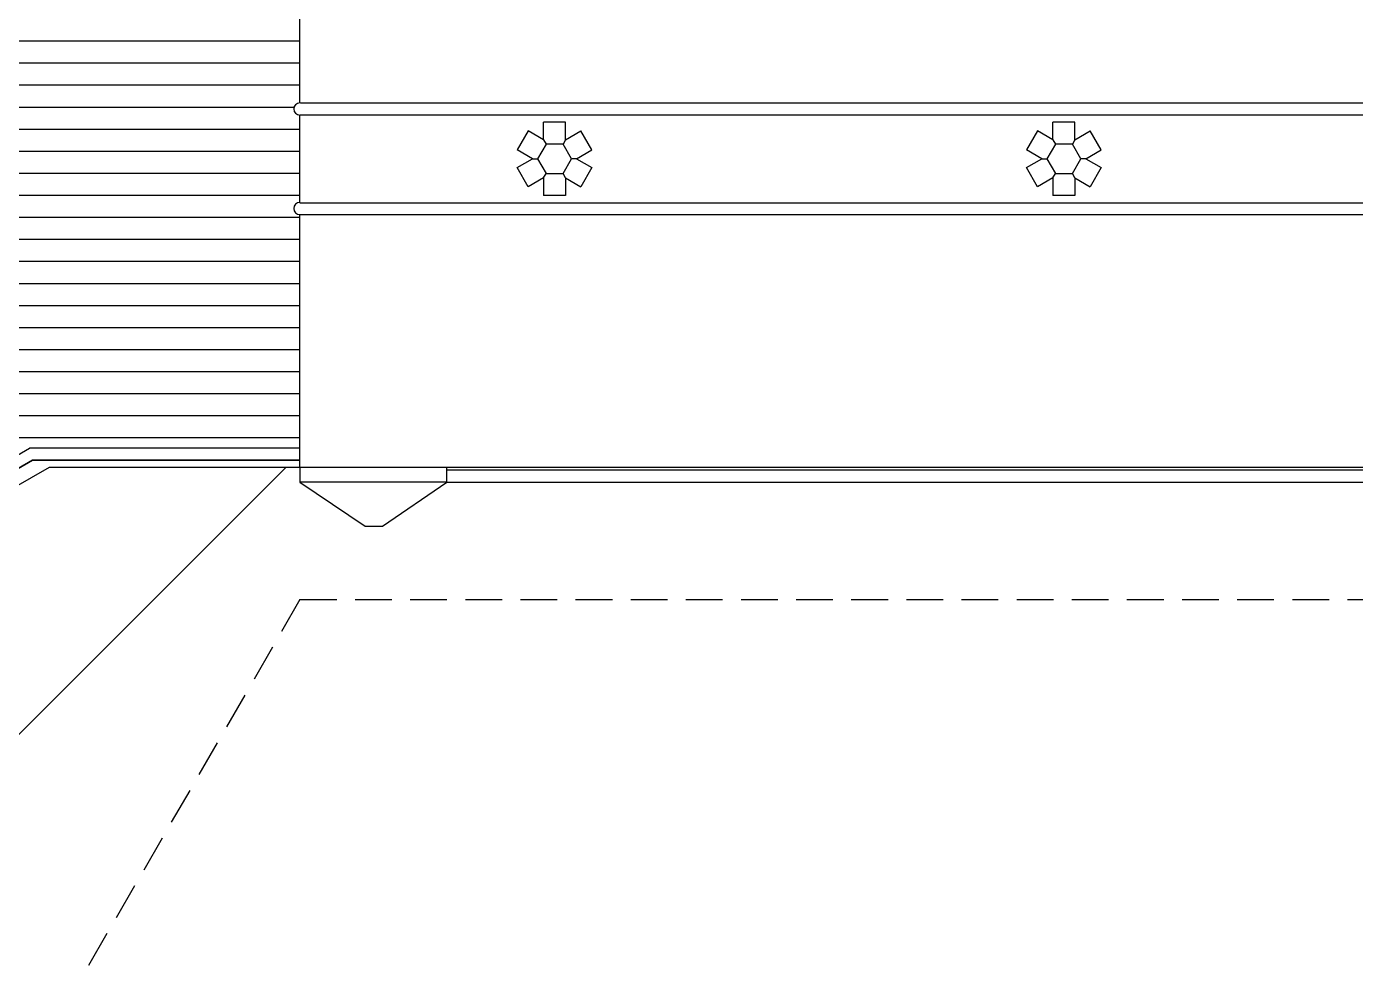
# Model space of a CAD drawing. Header units: millimetres. Extents: x 2686 to 2939, y 1294 to 1441.
# Drawn here: x 2800.63 to 2809.67, y 1321.06 to 1327.4 of the extents above; entities that cross this region are included whole.
import ezdxf

# ---------------------------------------------------------------- set-up
doc = ezdxf.new("R2010")
doc.units = ezdxf.units.MM
doc.linetypes.add('HIDDEN', pattern=[0.375, 0.25, -0.125])
for name, color, linetype in [('AR-CORRIMAO-guardacorpo-V1', 64, 'Continuous'), ('AR-CORRIMAO-V1', 52, 'Continuous'), ('AR-ESTC', 3, 'Continuous'), ('AR-ESTMA-C', 1, 'Continuous'), ('ar-piso-tabua', 1, 'Continuous'), ('AR-PISO-V', 1, 'Continuous'), ('AR-PISO-V1', 1, 'Continuous'), ('AR-PROJ', 1, 'HIDDEN'), ('PLAT-CONG', 7, 'Continuous')]:
    doc.layers.add(name, color=color, linetype=linetype)

# ---------------------------------------------------------------- blocks, each defined once
blk = doc.blocks.new('pilar15')
at = {"layer": 'AR-ESTMA-C'}
for p, q in [((-0.179, 0.19), (-0.254, 0.06)), ((-0.075, 0.1299), (-0.179, 0.19)), ((0.075, 0.25), (-0.075, 0.25)), ((-0.075, 0.1299), (-0.075, 0.25)), ((0.075, 0.1299), (0.075, 0.25)), ((0.075, 0.1299), (0.179, 0.19)), ((0.254, 0.06), (0.179, 0.19)), ((-0.075, 0.1299), (-0.0577, 0.1)), ((0.075, 0.1299), (0.0577, 0.1)), ((-0.15, 0), (-0.254, 0.06)), ((-0.254, -0.06), (-0.15, 0)), ((-0.15, 0), (-0.1155, 0)), ((0.15, 0), (0.1155, 0)), ((0.15, 0), (0.254, 0.06)), ((0.15, 0), (0.254, -0.06)), ((-0.179, -0.19), (-0.254, -0.06)), ((0.254, -0.06), (0.179, -0.19)), ((-0.075, -0.1299), (-0.179, -0.19)), ((-0.075, -0.1299), (-0.0577, -0.1)), ((-0.075, -0.1299), (-0.075, -0.25)), ((0.075, -0.1299), (0.0577, -0.1)), ((0.075, -0.1299), (0.179, -0.19)), ((0.075, -0.1299), (0.075, -0.25)), ((0.075, -0.25), (-0.075, -0.25))]:
    blk.add_line(p, q, dxfattribs=at)
blk.add_lwpolyline([(0.0577, 0.1), (-0.0577, 0.1), (-0.1155, 0), (-0.0577, -0.1), (0.0577, -0.1), (0.1155, 0)], close=True, dxfattribs=at)
blk = doc.blocks.new('A$C5F2C59A8')
at = {"layer": 'AR-CORRIMAO-guardacorpo-V1', "ltscale": 0.25}
for p, q in [((20.4309, 15.6801), (45.7011, 15.6801)), ((20.4263, 15.6001), (45.7811, 15.6001))]:
    blk.add_line(p, q, dxfattribs=at)
blk.add_arc((20.4263, 15.6388), 0.0415, 89.99942, 269.9938, dxfattribs=at)
at = {"layer": 'AR-CORRIMAO-V1'}
for p, q in [((20.4263, 15.0001), (46.407, 15.0001)), ((20.4263, 14.9201), (46.407, 14.9201)), ((17.3129, 12.5949), (18.5862, 13.3301)), ((20.4263, 13.3301), (18.5862, 13.3301)), ((17.2897, 12.4892), (18.6076, 13.2501)), ((18.6076, 13.2501), (20.4263, 13.2501)), ((33.4263, 13.1801), (21.4263, 13.1801)), ((21.4263, 13.1001), (33.4263, 13.1001))]:
    blk.add_line(p, q, dxfattribs=at)
blk.add_arc((20.4263, 14.9616), 0.0415, 89.99942, 269.9938, dxfattribs=at)
at = {"layer": 'AR-ESTC', "ltscale": 0.25}
for p, q in [((21.4263, 13.2), (20.4263, 13.2)), ((20.4263, 13.2), (20.4263, 13.1)), ((21.4263, 13.1), (21.4263, 13.2)), ((21.4263, 13.1), (20.4263, 13.1)), ((20.4263, 13.1), (20.869, 12.8)), ((20.9874, 12.8), (21.4263, 13.1)), ((20.869, 12.8), (20.9874, 12.8))]:
    blk.add_line(p, q, dxfattribs=at)
at = {"layer": 'ar-piso-tabua'}
for p, q in [((20.4263, 16.1), (9.8301, 16.1)), ((20.4263, 15.95), (9.8301, 15.95)), ((20.4263, 15.8), (9.8301, 15.8)), ((20.3863, 15.65), (9.8301, 15.65)), ((20.4263, 15.5), (9.8301, 15.5)), ((20.4263, 15.35), (9.8301, 15.35)), ((20.4263, 15.2), (9.8301, 15.2)), ((20.4263, 15.05), (9.8301, 15.05)), ((20.4263, 14.9), (9.8301, 14.9)), ((20.4263, 14.75), (9.8301, 14.75)), ((20.4263, 14.6), (9.9139, 14.6)), ((20.4263, 14.45), (9.9263, 14.45)), ((20.4263, 14.3), (9.8301, 14.3)), ((20.4263, 14.15), (9.8301, 14.15)), ((20.4263, 14), (9.8301, 14)), ((20.4263, 13.85), (9.8301, 13.85)), ((20.4263, 13.7), (9.8301, 13.7)), ((20.4263, 13.55), (9.8301, 13.55)), ((20.4263, 13.4), (9.8301, 13.4))]:
    blk.add_line(p, q, dxfattribs=at)
at = {"layer": 'AR-PISO-V'}
blk.add_line((17.0622, 9.9319), (20.3304, 13.2001), dxfattribs=at)
at = {"layer": 'AR-PISO-V1'}
for p, q in [((20.4263, 15.6803), (20.4263, 17.4001)), ((20.4263, 15.15), (20.4263, 15.5973)), ((20.4263, 15.0001), (20.4263, 15.15)), ((20.4263, 13.2), (20.4263, 14.9201)), ((18.721, 13.2001), (17.2845, 12.3707)), ((20.4263, 13.2001), (18.721, 13.2001)), ((47.5247, 13.2001), (20.4263, 13.2))]:
    blk.add_line(p, q, dxfattribs=at)
at = {"layer": 'AR-PROJ'}
blk.add_line((20.4263, 12.3), (48.1391, 12.3), dxfattribs=at)
blk.add_lwpolyline([(20.4263, 12.3), (18.6942, 9.3), (18.6942, 5.7582), (21.4051, 5.7582)], dxfattribs=at)
at = {"layer": 'AR-ESTMA-C', "ltscale": 0.25}
for p in [(22.1583, 15.3001), (25.6224, 15.3001)]:
    blk.add_blockref('pilar15', p, dxfattribs=at)
blk = doc.blocks.new('A$C63644613')
at = {"layer": 'AR-CORRIMAO-guardacorpo-V1', "ltscale": 0.25}
for p, q in [((15.5809, 9.9219), (40.8511, 9.9219)), ((15.5763, 9.8419), (40.9311, 9.8419))]:
    blk.add_line(p, q, dxfattribs=at)
blk.add_arc((15.5763, 9.8806), 0.0415, 89.99942, 269.9938, dxfattribs=at)
at = {"layer": 'AR-CORRIMAO-V1'}
for p, q in [((15.5763, 9.2419), (41.5571, 9.2419)), ((15.5763, 9.1619), (41.5571, 9.1619)), ((12.4629, 6.8368), (13.7362, 7.5719)), ((15.5763, 7.5719), (13.7362, 7.5719)), ((12.4398, 6.731), (13.7577, 7.4919)), ((13.7577, 7.4919), (15.5763, 7.4919)), ((28.5763, 7.4219), (16.5763, 7.4219)), ((16.5763, 7.3419), (28.5763, 7.3419))]:
    blk.add_line(p, q, dxfattribs=at)
blk.add_arc((15.5763, 9.2034), 0.0415, 89.99942, 269.9938, dxfattribs=at)
at = {"layer": 'AR-ESTC', "ltscale": 0.25}
for p, q in [((16.5763, 7.4419), (15.5763, 7.4419)), ((15.5763, 7.4419), (15.5763, 7.3419)), ((16.5763, 7.3419), (16.5763, 7.4419)), ((16.5763, 7.3419), (15.5763, 7.3419)), ((15.5763, 7.3419), (16.019, 7.0419)), ((16.1375, 7.0419), (16.5763, 7.3419)), ((16.019, 7.0419), (16.1375, 7.0419))]:
    blk.add_line(p, q, dxfattribs=at)
at = {"layer": 'ar-piso-tabua'}
for p, q in [((15.5763, 10.3419), (4.9802, 10.3419)), ((15.5763, 10.1919), (4.9802, 10.1919)), ((15.5763, 10.0419), (4.9802, 10.0419)), ((15.5364, 9.8919), (4.9802, 9.8919)), ((15.5763, 9.7419), (4.9802, 9.7419)), ((15.5763, 9.5919), (4.9802, 9.5919)), ((15.5763, 9.4419), (4.9802, 9.4419)), ((15.5763, 9.2919), (4.9802, 9.2919)), ((15.5763, 9.1419), (4.9802, 9.1419)), ((15.5763, 8.9919), (4.9802, 8.9919)), ((15.5763, 8.8419), (5.0639, 8.8419)), ((15.5763, 8.6919), (5.0763, 8.6919)), ((15.5763, 8.5419), (4.9802, 8.5419)), ((15.5763, 8.3919), (4.9802, 8.3919)), ((15.5763, 8.2419), (4.9802, 8.2419)), ((15.5763, 8.0919), (4.9802, 8.0919)), ((15.5763, 7.9419), (4.9802, 7.9419)), ((15.5763, 7.7919), (4.9802, 7.7919)), ((15.5763, 7.6419), (4.9802, 7.6419))]:
    blk.add_line(p, q, dxfattribs=at)
at = {"layer": 'AR-PISO-V'}
blk.add_line((12.2122, 4.1737), (15.4804, 7.4419), dxfattribs=at)
at = {"layer": 'AR-PISO-V1'}
for p, q in [((15.5763, 9.9221), (15.5763, 11.6419)), ((15.5763, 9.3919), (15.5763, 9.8391)), ((15.5763, 9.2419), (15.5763, 9.3919)), ((15.5763, 7.4419), (15.5763, 9.1619)), ((13.8711, 7.4419), (12.4346, 6.6125)), ((15.5763, 7.4419), (13.8711, 7.4419)), ((42.6748, 7.4419), (15.5763, 7.4419))]:
    blk.add_line(p, q, dxfattribs=at)
at = {"layer": 'AR-PROJ'}
blk.add_line((15.5763, 6.5419), (43.2891, 6.5419), dxfattribs=at)
blk.add_lwpolyline([(15.5763, 6.5419), (13.8443, 3.5419), (13.8443, 0), (16.5552, 0)], dxfattribs=at)
at = {"layer": 'AR-ESTMA-C', "ltscale": 0.25}
for p in [(17.3084, 9.5419), (20.7725, 9.5419)]:
    blk.add_blockref('pilar15', p, dxfattribs=at)
blk = doc.blocks.new('A$C53EB3577')
at = {"layer": 'AR-CORRIMAO-guardacorpo-V1', "ltscale": 0.25}
for p, q in [((15.5809, 18.38), (40.8511, 18.38)), ((15.5763, 18.3), (40.9311, 18.3))]:
    blk.add_line(p, q, dxfattribs=at)
blk.add_arc((15.5763, 18.3388), 0.0415, 89.99942, 269.9938, dxfattribs=at)
at = {"layer": 'AR-CORRIMAO-V1'}
for p, q in [((15.5763, 17.7), (41.5571, 17.7)), ((15.5763, 17.62), (41.5571, 17.62)), ((12.4629, 15.2949), (13.7362, 16.03)), ((15.5763, 16.03), (13.7362, 16.03)), ((12.4398, 15.1891), (13.7577, 15.95)), ((13.7577, 15.95), (15.5763, 15.95)), ((28.5763, 15.88), (16.5763, 15.88)), ((16.5763, 15.8), (28.5763, 15.8))]:
    blk.add_line(p, q, dxfattribs=at)
blk.add_arc((15.5763, 17.6615), 0.0415, 89.99942, 269.9938, dxfattribs=at)
at = {"layer": 'AR-ESTC', "ltscale": 0.25}
for p, q in [((16.5763, 15.9), (15.5763, 15.9)), ((15.5763, 15.9), (15.5763, 15.8)), ((16.5763, 15.8), (16.5763, 15.9)), ((16.5763, 15.8), (15.5763, 15.8)), ((15.5763, 15.8), (16.019, 15.5)), ((16.1375, 15.5), (16.5763, 15.8)), ((16.019, 15.5), (16.1375, 15.5))]:
    blk.add_line(p, q, dxfattribs=at)
at = {"layer": 'ar-piso-tabua'}
for p, q in [((15.5763, 18.8), (4.9802, 18.8)), ((15.5763, 18.65), (4.9802, 18.65)), ((15.5763, 18.5), (4.9802, 18.5)), ((15.5364, 18.35), (4.9802, 18.35)), ((15.5763, 18.2), (4.9802, 18.2)), ((15.5763, 18.05), (4.9802, 18.05)), ((15.5763, 17.9), (4.9802, 17.9)), ((15.5763, 17.75), (4.9802, 17.75)), ((15.5763, 17.6), (4.9802, 17.6)), ((15.5763, 17.45), (4.9802, 17.45)), ((15.5763, 17.3), (5.0639, 17.3)), ((15.5763, 17.15), (5.0763, 17.15)), ((15.5763, 17), (4.9802, 17)), ((15.5763, 16.85), (4.9802, 16.85)), ((15.5763, 16.7), (4.9802, 16.7)), ((15.5763, 16.55), (4.9802, 16.55)), ((15.5763, 16.4), (4.9802, 16.4)), ((15.5763, 16.25), (4.9802, 16.25)), ((15.5763, 16.1), (4.9802, 16.1))]:
    blk.add_line(p, q, dxfattribs=at)
at = {"layer": 'AR-PISO-V'}
blk.add_line((12.2122, 12.6319), (15.4804, 15.9), dxfattribs=at)
at = {"layer": 'AR-PISO-V1'}
for p, q in [((15.5763, 18.3803), (15.5763, 20.1)), ((15.5763, 17.85), (15.5763, 18.2973)), ((15.5763, 17.7), (15.5763, 17.85)), ((15.5763, 15.9), (15.5763, 17.62)), ((13.8711, 15.9), (12.4346, 15.0707)), ((15.5763, 15.9), (13.8711, 15.9)), ((42.6748, 15.9), (15.5763, 15.9))]:
    blk.add_line(p, q, dxfattribs=at)
at = {"layer": 'AR-PROJ'}
blk.add_line((15.5763, 15), (43.2891, 15), dxfattribs=at)
blk.add_lwpolyline([(15.5763, 15), (13.8443, 12), (13.8443, 8.4581), (16.5552, 8.4581)], dxfattribs=at)
at = {"layer": 'AR-ESTMA-C', "ltscale": 0.25}
for p in [(17.3084, 18), (20.7725, 18)]:
    blk.add_blockref('pilar15', p, dxfattribs=at)

msp = doc.modelspace()

# ---------------------------------------------------------------- block references
at = {"layer": 'PLAT-CONG'}
for name, p in [('A$C5F2C59A8', (2782.0656, 1311.2043)), ('A$C63644613', (2786.9156, 1316.9624)), ('A$C53EB3577', (2786.9156, 1308.5043))]:
    msp.add_blockref(name, p, dxfattribs=at)

doc.saveas('drawing.dxf')
